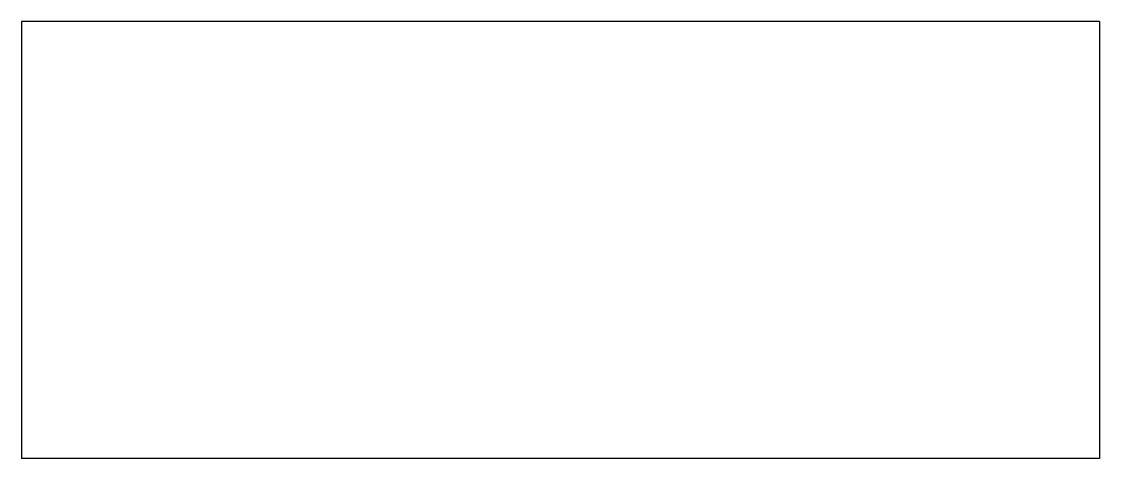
# Model space of a CAD drawing. Header units: millimetres. Extents: x -505 to 505, y -205 to 205.
import ezdxf

# ---------------------------------------------------------------- set-up
doc = ezdxf.new("R2010")
doc.units = ezdxf.units.MM

msp = doc.modelspace()

# ---------------------------------------------------------------- linework, layer by layer
at = {"color": 7, "linetype": 'Continuous'}
for p, q in [((-505, 205), (-505, -205)), ((505, 205), (-505, 205)), ((505, 205), (505, -205)), ((505, -205), (-505, -205))]:
    msp.add_line(p, q, dxfattribs=at)
at = {"color": 7, "linetype": 'Continuous', "lineweight": 25}
for p, q in [((505, 205), (-505, 205)), ((-505, 205), (-505, -205)), ((505, 205), (505, -205)), ((505, -205), (-505, -205))]:
    msp.add_line(p, q, dxfattribs=at)

doc.saveas('drawing.dxf')
